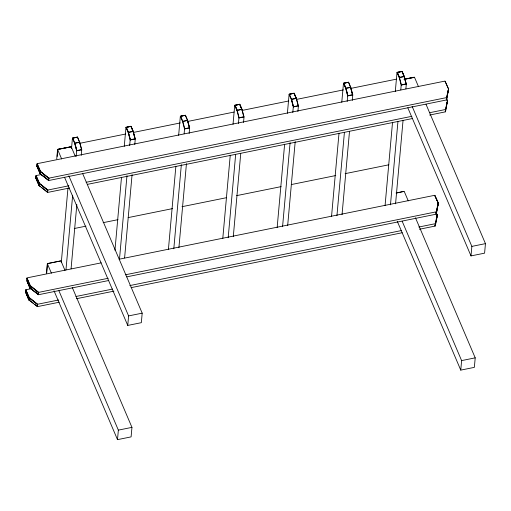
<?xml version="1.0" encoding="UTF-8"?>
<svg xmlns="http://www.w3.org/2000/svg" width="511" height="511" viewBox="0 0 511 511"><rect width="100%" height="100%" fill="white"/><g stroke="black" fill="none" stroke-linecap="round" stroke-linejoin="round"><path stroke-width="0.77" d="M33.713 303.534L28.788 299.81L25.55 292.222L25.735 290.139L29.184 297.689L37.431 304.281L37.246 306.364L34.889 304.479M29.855 287.917L26.617 280.328L26.802 278.246L30.251 285.79L38.497 292.381L38.312 294.464L29.906 287.98L30.251 285.79L29.855 287.917L38.312 294.464M69.502 187.997L47.632 192.43L39.079 185.672L35.789 178.013L35.981 175.931L39.43 183.481L47.676 190.073L47.485 192.155L41.595 187.441M37.047 164.037L40.28 171.626L40.145 173.772L48.558 180.255L40.094 173.708L36.856 166.12L37.047 164.037L40.497 171.581L48.743 178.173L48.615 179.565M25.678 292.164L25.895 289.788L31.363 288.677M41.602 174.468L36.134 175.58L35.923 177.956L39.226 185.71L39.213 183.519L35.981 175.931M448.543 89.01L446.601 99.709L448.543 89.01L445.03 81.077L37.201 163.68L36.99 166.062L39.992 173.108M25.946 290.095L25.55 292.222M36.064 177.279L36.192 175.886M28.788 299.81L28.974 297.728L25.735 290.139M40.094 173.708L40.51 171.434L37.201 163.68M59.263 302.205L37.392 306.638L28.84 299.88L29.197 297.536L25.895 289.788M36.134 175.58L39.443 183.328L39.079 185.672L40.42 186.502M29.127 298.379L28.986 299.919L25.978 292.873M108.766 280.501L38.459 294.738L30.053 288.019L30.264 285.643L26.962 277.888L101.184 262.858M38.153 294.579L38.497 292.381M48.398 180.364L48.743 178.173M37.392 306.638L37.603 304.256L29.197 297.536M38.459 294.738L38.67 292.362L30.264 285.643M47.632 192.43L47.842 190.047L39.443 183.328M446.633 98.527L446.333 99.99L48.698 180.53L48.909 178.154L40.51 171.434M46.495 273.161L47.344 263.644L60.943 260.891L65.006 270.421M56.734 158.953L57.59 149.436L71.182 146.683L75.251 156.213M57.168 156.455L57.717 149.378L70.959 146.874L57.717 149.378M61.282 262.654L67.969 188.099M71.521 148.439L72.447 138.13L77.544 137.101L79.748 142.269L81.741 149.812L81.243 155.363M72.741 138.098L77.417 137.152L72.741 138.098L74.862 143.252L76.797 150.592L81.517 149.582L79.582 142.25L74.881 143.106L76.797 150.592M65.976 269.814L72.658 195.259M76.145 156.398L76.644 150.847L74.651 143.297L72.447 138.13M71.074 268.78L76.835 204.541M114.956 250.224L121.497 177.253M124.269 146.325L125.974 127.29L131.072 126.255L133.275 131.423L135.268 138.973L134.77 144.524M126.255 127.405L130.944 126.313L133.077 131.321L135 138.8L130.331 139.746L128.395 132.413L126.255 127.405L130.944 126.313M126.268 127.258L128.433 132.355L130.331 139.746M119.504 258.968L126.971 175.695M129.673 145.552L130.171 140.001L128.178 132.458L125.974 127.29M124.601 257.94L132.068 174.66M72.204 287.291L131.953 427.368L131.097 436.886L117.504 439.645L118.354 430.128L58.918 290.778M82.756 173.817L142.192 313.16L141.336 322.677L127.744 325.43L128.6 315.913L68.851 175.835M168.406 249.521L175.873 166.241M178.646 135.313L180.351 116.272L185.448 115.243L187.658 120.411L189.645 127.954L189.147 133.505M180.645 116.246L185.321 115.301L180.645 116.246L182.81 121.337L184.707 128.734L189.421 127.724L187.486 120.392L182.772 121.401M173.81 248.748L181.348 164.676M184.12 133.748L184.548 128.989L182.555 121.439L180.351 116.272M187.454 120.302L189.377 127.788M178.907 247.72L186.445 163.648M222.783 238.503L230.25 155.229M233.022 124.294L234.728 105.26L239.831 104.225L242.035 109.392L244.022 116.942L243.523 122.493M235.015 105.381L239.697 104.282L241.863 109.38L243.753 116.776L239.084 117.722L237.187 110.325L235.015 105.381L239.697 104.282M237.149 110.382L235.028 105.228M228.187 237.736L235.654 154.456M238.426 123.528L238.924 117.977L236.938 110.427L234.728 105.26M233.284 236.702L240.751 153.428M277.16 227.491L284.627 144.211M287.399 113.282L289.111 94.248L294.208 93.213L296.412 98.38L298.398 105.93L297.9 111.481M289.405 94.216L294.074 93.27L289.405 94.216L291.526 99.37L293.461 106.703L298.175 105.7L296.239 98.361L291.538 99.223L293.461 106.703M282.564 226.724L290.101 142.652M292.803 112.509L293.301 106.959L291.315 99.415L289.111 94.248M296.239 98.361L294.074 93.27M287.661 225.69L295.198 141.617M331.537 216.479L339.004 133.199M341.776 102.27L343.488 83.229L348.585 82.201L350.789 87.368L352.775 94.912L352.283 100.463M347.838 95.691L345.947 88.294L343.782 83.204L348.451 82.258L350.578 87.413L352.513 94.746L350.616 87.349L345.915 88.205L347.838 95.691L352.552 94.682M348.451 82.258L343.769 83.35M336.941 215.706L344.408 132.432M347.18 101.497L347.678 95.947L345.692 88.397L343.488 83.229M342.038 214.677L349.505 131.397M385.064 205.633L392.531 122.359M395.31 91.424L397.015 72.39L402.112 71.355L404.316 76.522L406.309 84.072L405.881 88.831M399.43 77.512L397.309 72.358L401.978 71.412L404.118 76.42L406.079 83.842L404.144 76.509L399.442 77.365L401.365 84.852L406.079 83.842M404.144 76.509L401.978 71.412M390.468 204.866L397.935 121.586M400.784 89.866L401.205 85.107L399.219 77.557L397.015 72.39M395.565 203.832L403.032 120.558M419.403 229.26L435.027 226.092L437.033 214.933L436.126 212.819M126.734 276.86L436.094 214.198L436.324 211.803L436.139 213.885M429.642 115.052L445.266 111.883L445.503 109.495L445.311 111.57M446.333 99.99L446.569 97.595L446.601 99.709M435.072 225.785L435.257 223.703L418.835 227.037M436.816 217.309L436.956 215.776M437.033 214.933L437.052 217.194L435.295 225.817M437.882 205.416L438.023 203.876M119.152 259.218L434.791 195.285L438.304 203.218L436.362 213.917M447.061 103.101L447.47 100.827L446.295 98.067M445.087 81.383L448.537 88.933L446.933 97.058M436.055 212.276L437.231 215.035L437.052 217.194M438.297 203.142L434.848 195.592L438.297 203.142L436.094 214.198M445.535 111.609L447.476 100.903L446.371 98.61M415.462 217.763L475.211 357.847L474.355 367.364L460.762 370.117L461.612 360.6L402.176 221.25M426.014 104.289L485.45 243.632L484.594 253.156L471.001 255.909L471.857 246.391L412.109 106.307M445.266 111.883L447.476 100.903M438.099 203.033L436.305 211.816L125.387 274.797M436.547 211.835L438.304 203.218M435.027 226.092L437.237 215.112M135.045 138.743L133.109 131.404L130.931 126.46M187.486 120.392L185.321 115.301M40.145 173.772L48.698 180.53M29.906 287.98L27.121 280.973M28.84 299.88L26.055 292.867M397.296 72.511L401.965 71.559M128.408 132.266L133.109 131.404M237.161 110.235L241.863 109.38M74.651 143.297L79.748 142.269M128.178 132.458L133.275 131.423M182.555 121.439L187.658 120.411M236.938 110.427L242.035 109.392M291.315 99.415L296.412 98.38M345.692 88.397L350.789 87.368M399.219 77.557L404.316 76.522M79.614 143.336L125.668 134.01M133.473 132.426L180.306 122.94M188.112 121.363L234.159 112.037M241.965 110.453L288.798 100.967M296.604 99.383L343.437 89.898M350.463 88.48L396.51 79.148M404.073 79.224L414.21 77.346L404.144 79.384M404.623 79.141L414.44 77.155L418.509 86.685M76.644 150.847L81.741 149.812M130.171 140.001L135.268 138.973M184.548 128.989L189.645 127.954M238.924 117.977L244.022 116.942M293.301 106.959L298.398 105.93M347.678 95.947L352.775 94.912M401.205 85.107L406.309 84.072M36.856 166.12L40.011 172.974M40.497 171.581L48.583 178.288M448.537 88.933L446.544 97.607L48.909 178.154M35.789 178.013L38.945 184.867M447.47 100.827L445.477 109.507L429.853 112.669M47.842 190.047L68.934 185.774M86.123 182.293L411.885 116.31M87.47 184.356L412.454 118.533M74.274 228.519L85.982 226.149M103.152 222.668L117.984 219.666M128.133 217.609L172.622 208.597M181.986 206.7L226.482 197.693M236.625 195.636L281.12 186.624M291.264 184.567L335.753 175.554M345.123 173.657L388.833 164.804M396.159 192.96L404.201 191.363L408.263 200.893M396.223 193.12L403.901 191.395M38.67 292.362L108.198 278.278M437.231 215.035L436.132 213.01M37.603 304.256L58.695 299.983M75.883 296.501L112.599 289.066M129.788 285.585L401.646 230.518M76.452 298.724L113.947 291.129M131.135 287.648L402.214 232.741M128.6 315.913L142.192 313.16M471.857 246.391L485.45 243.632M118.354 430.128L131.953 427.368M461.612 360.6L475.211 357.847M39.27 183.59L47.517 190.181M30.092 285.898L38.344 292.496M29.025 297.798L37.277 304.39M397.309 72.358L399.442 77.365M407.81 107.757L471.001 255.909M343.782 83.204L345.915 88.205M397.258 221.237L460.762 370.117M294.061 93.417L296.195 98.425M239.685 104.436L241.818 109.437M77.417 137.152L79.537 142.307M57.59 149.436L61.652 158.966M64.552 177.285L127.744 325.43M60.643 260.917L47.478 263.587L46.718 272.97M47.344 263.644L51.413 273.174M54 290.759L117.504 439.645M26.802 278.246L30.04 285.834M27.045 280.973L30.053 288.019"/></g></svg>
